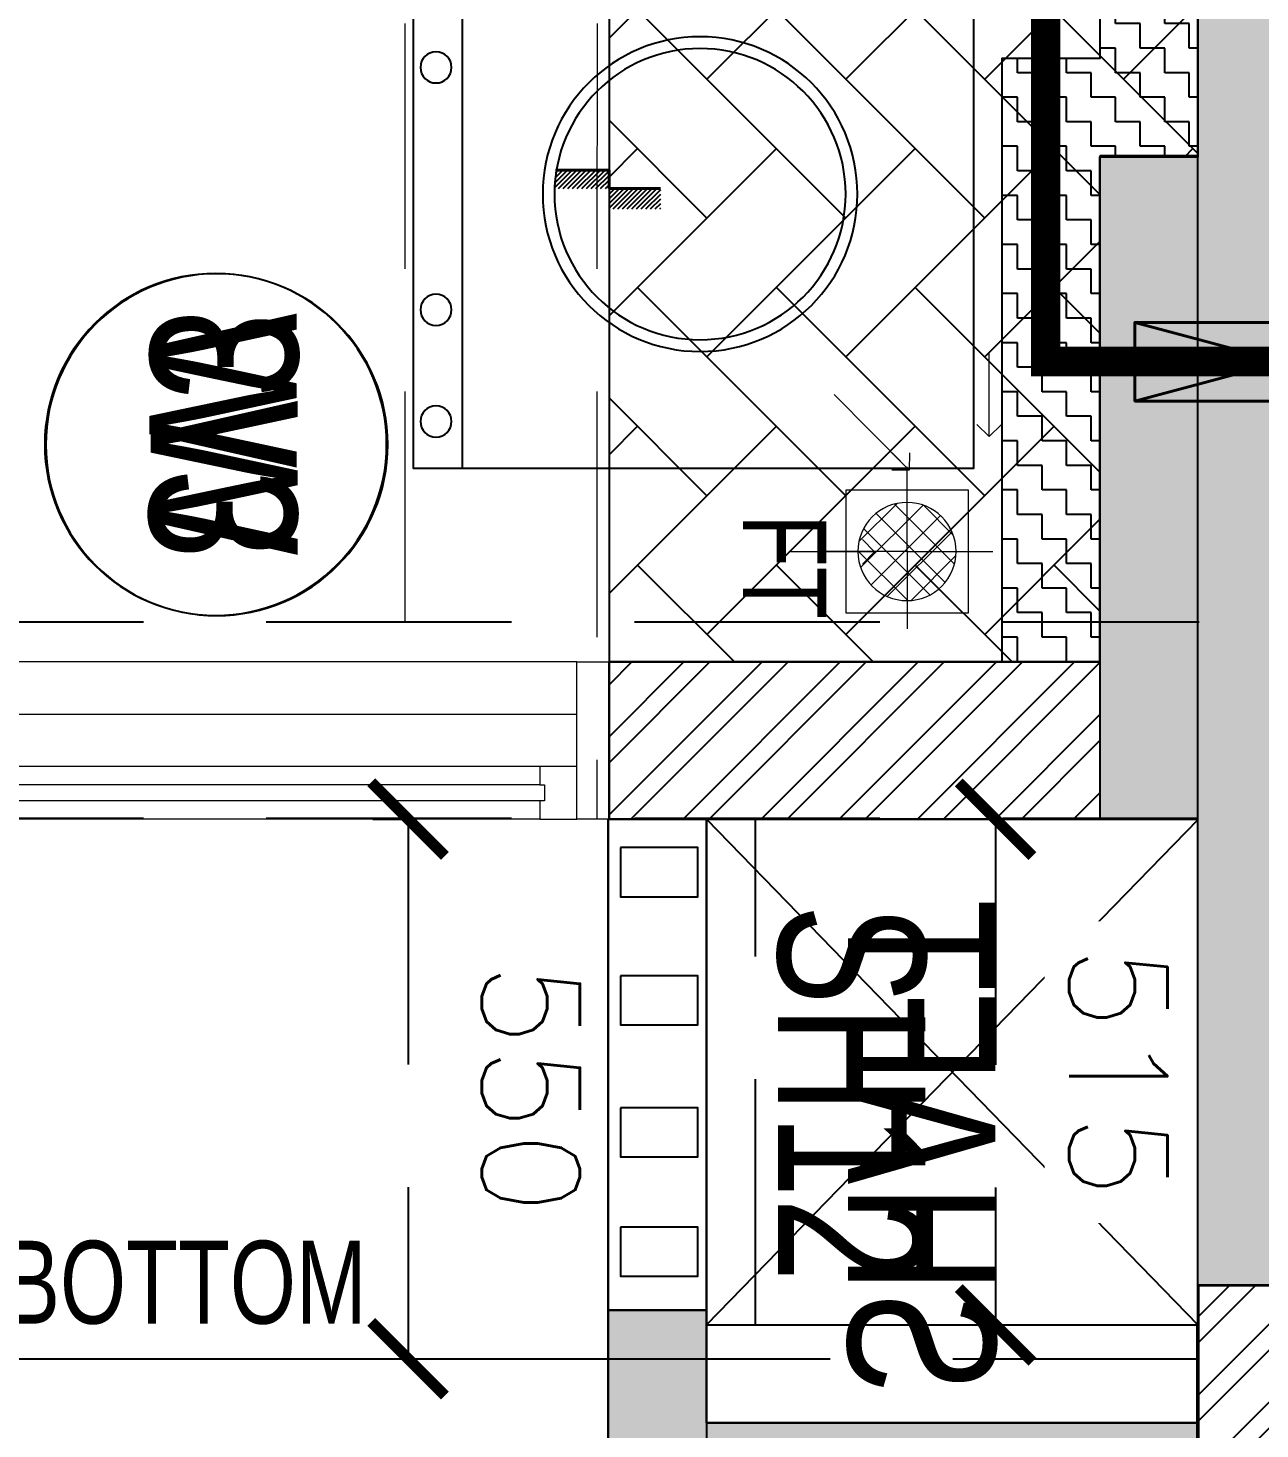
# Model space of a CAD drawing. Header units: millimetres. Extents: x -414464 to 1686, y -90036 to 108605.
# Drawn here: x -102483 to -101228, y -72181 to -70755 of the extents above; entities that cross this region are included whole.
import ezdxf
from ezdxf.enums import TextEntityAlignment as Align

# ---------------------------------------------------------------- set-up
doc = ezdxf.new("R2010")
doc.units = ezdxf.units.MM
doc.header["$LTSCALE"] = 1000
doc.header["$MEASUREMENT"] = 0
for name, pattern in [('$1$AUDIT_D_120904163729-0', [0]), ('$36$HIDDEN', [0.375, 0.25, -0.125]), ('2BHK-A - BACK$1$AUDIT_D_120904163729-0', [0]), ('AUDIT_D_120904163729-0', [0]), ('T8 - TYPICAL FLOOR CORE$1$HIDDEN', [0.375, 0.25, -0.125]), ('T8(T9 IS SIMILAR) - DIMENSION & TEXTING$1$( Hidden )', [0.375, 0.25, -0.125]), ('T8(T9 IS SIMILAR) - DIMENSION & TEXTING$1$1', [0]), ('T8(T9 IS SIMILAR) - DIMENSION & TEXTING$1$AUDIT_D_120904163729-0', [0]), ('T8(T9 IS SIMILAR) - DIMENSION & TEXTING$1$HIDDEN', [0.375, 0.25, -0.125]), ('T8(T9 IS SIMILAR)$1$$0$HIDDEN', [0.375, 0.25, -0.125]), ('T8(T9 IS SIMILAR)$1$HIDDEN', [0.375, 0.25, -0.125])]:
    doc.linetypes.add(name, pattern=pattern)
doc.layers.get('0').update_dxf_attribs({"linetype": 'AUDIT_D_120904163729-0'})
for name, color, linetype in [('$0$A-HATCH -160', 251, '$1$AUDIT_D_120904163729-0'), ('$21$A-DIMENSIONS', 2, '$36$HIDDEN'), ('2BHK-A - BACK$1$$0$A-Elev Feature-Chajja', 13, 'Continuous'), ('2BHK-A - BACK$1$$0$CUT-OUT', 49, 'Continuous'), ('2BHK-A - BACK$1$A-DECK SUNK 125', 8, 'Continuous'), ('2BHK-A - BACK$1$A-HATCH -160', 251, '2BHK-A - BACK$1$AUDIT_D_120904163729-0'), ('2BHK-A - BACK$1$a-KIT FIX', 251, 'Continuous'), ('2BHK-A - BACK$1$A-SERVICES CUTOUT', 8, 'Continuous'), ('2BHK-A - BACK$1$a-tile drop', 3, 'Continuous'), ('2BHK-A - BACK$1$a-window-no', 125, 'Continuous'), ('2BHK-A - BACK$1$APT PLANS-typ$0$TILEDROP', 3, 'Continuous'), ('2BHK-A - BACK$1$LEDGE WALL', 5, 'Continuous'), ('a-rcc', 3, 'Continuous'), ('T8 - TYPICAL FLOOR CORE$1$A-DIMENSIONS', 2, 'T8 - TYPICAL FLOOR CORE$1$HIDDEN'), ('T8 - TYPICAL FLOOR CORE$1$A-SLAB SUNK-AC LEDGES', 251, 'T8 - TYPICAL FLOOR CORE$1$HIDDEN'), ('T8(T9 IS SIMILAR) - DIMENSION & TEXTING$1$A-DIMENSIONS', 2, 'T8(T9 IS SIMILAR) - DIMENSION & TEXTING$1$HIDDEN'), ('T8(T9 IS SIMILAR) - DIMENSION & TEXTING$1$A-FIRE FIGHTING', 7, 'T8(T9 IS SIMILAR) - DIMENSION & TEXTING$1$AUDIT_D_120904163729-0'), ('T8(T9 IS SIMILAR) - DIMENSION & TEXTING$1$a-window-no', 125, 'Continuous'), ('T8(T9 IS SIMILAR)$1$$6$a-beam 2', 50, 'Continuous'), ('T8(T9 IS SIMILAR)$1$S-BEAM', 20, 'T8(T9 IS SIMILAR)$1$$0$HIDDEN'), ('T8_REFUGE COLUMNS$1$A-RCC COLS', 3, 'Continuous'), ('T8_REFUGE COLUMNS$1$A-SHEAR WALL THICKENING', 3, 'Continuous'), ('T8_TYPICAL COLUMNS$1$A-RCC COLS', 3, 'Continuous'), ('T8_TYPICAL COLUMNS$1$A-SHEAR WALL THICKENING', 3, 'Continuous')]:
    doc.layers.add(name, color=color, linetype=linetype)
for name, color, linetype, lineweight in [('2BHK-A - BACK$1$$0$a-TOI-fixtures', 251, 'Continuous', 0), ('2BHK-A - BACK$1$$0$A-WALL- 160', 6, 'Continuous', 30), ('2BHK-A - BACK$1$a-Text', 4, 'Continuous', 0), ('2BHK-A - BACK$1$a-TOI-fixtures', 251, 'Continuous', 0), ('2BHK-A - BACK$1$A-WALL- 160', 6, 'Continuous', 30), ('2BHK-A - BACK$1$Window', 4, 'Continuous', 20), ('T8(T9 IS SIMILAR) - DIMENSION & TEXTING$1$R0-18-10-2014-T1-1st Podium Floor Plan$0$Text', 2, 'Continuous', 0), ('T8(T9 IS SIMILAR) - DIMENSION & TEXTING$1$T8 - TYPICAL FLOOR CORE$0$$1$a-Text', 4, 'Continuous', 0), ('T8(T9 IS SIMILAR) - DIMENSION & TEXTING$1$T8 - TYPICAL FLOOR CORE$0$a-Text', 4, 'Continuous', 0), ('T8(T9 IS SIMILAR) - DIMENSION & TEXTING$1$U-IPD-WS-FIRE', 1, 'Continuous', 40), ('T8(T9 IS SIMILAR)$1$D&W', 8, 'Continuous', 25), ('T8(T9 IS SIMILAR)$1$SCPL BEAM', 191, 'T8(T9 IS SIMILAR)$1$$0$HIDDEN', 13)]:
    doc.layers.add(name, color=color, linetype=linetype, lineweight=lineweight)
for name, color, linetype, lineweight, true_color in [('T8(T9 IS SIMILAR) - DIMENSION & TEXTING$1$U-IPD-SP-SLEV-80', 7, 'T8(T9 IS SIMILAR) - DIMENSION & TEXTING$1$1', 40, 0x10d54b), ('T8_REFUGE COLUMNS$1$COL-HATCH', 7, 'Continuous', 25, 0xa3a3a3), ('T8_TYPICAL COLUMNS$1$$0$COL-HATCH', 7, 'Continuous', 25, 0xa3a3a3)]:
    doc.layers.add(name, color=color, linetype=linetype, lineweight=lineweight, true_color=true_color)
doc.styles.add('2BHK-A - BACK$1$ARIAL ARROW', font='swisscl.ttf')
doc.styles.add('2BHK-A - BACK$1$LODHA STANDERD', font='sanss___.ttf')
doc.styles.add('2BHK-A - BACK$1$Romans 1', font='romans.shx', dxfattribs={"height": 100})
doc.styles.add('T8 - TYPICAL FLOOR CORE$1$Romans 1', font='romans.shx', dxfattribs={"height": 100})
doc.styles.add('T8(T9 IS SIMILAR) - DIMENSION & TEXTING$1$ARIAL ARROW', font='swisscl.ttf')
doc.styles.add('T8(T9 IS SIMILAR) - DIMENSION & TEXTING$1$LODHA STANDERD', font='sanss___.ttf')
doc.styles.add('T8(T9 IS SIMILAR) - DIMENSION & TEXTING$1$Romans 1', font='romans.shx', dxfattribs={"height": 100})
doc.styles.add('T8(T9 IS SIMILAR) - DIMENSION & TEXTING$1$T8 - TYPICAL FLOOR CORE$0$$1$ARIAL ARROW', font='swisscl.ttf')
doc.styles.add('T8(T9 IS SIMILAR) - DIMENSION & TEXTING$1$T8 - TYPICAL FLOOR CORE$0$ARIAL ARROW', font='swisscl.ttf')
doc.dimstyles.new('2BHK-A - BACK$1$ALPINE S', dxfattribs={"dimscale": 0, "dimtxt": 100, "dimasz": 75, "dimexe": 0, "dimexo": 0, "dimgap": 75, "dimtad": 1, "dimdec": 0, "dimzin": 0, "dimdsep": 46, "dimtxsty": '2BHK-A - BACK$1$Romans 1', "dimblk": '2BHK-A - BACK$1$_ArchTick', "dimcen": 0.09, "dimclrd": 256, "dimclre": 256, "dimclrt": 7, "dimadec": 0, "dimazin": 0, "dimtfac": 1, "dimtdec": 0, "dimtofl": 0, "dimtmove": 1, "dimatfit": 0, "dimldrblk": '2BHK-A - BACK$1$_Open90', "dimfxl": 1, "dimtolj": 1, "dimtzin": 0, "dimarcsym": 0})
doc.dimstyles.new('T8 - TYPICAL FLOOR CORE$1$ALPINE S', dxfattribs={"dimscale": 0, "dimtxt": 100, "dimasz": 75, "dimexe": 0, "dimexo": 0, "dimgap": 75, "dimtad": 1, "dimdec": 0, "dimzin": 0, "dimdsep": 46, "dimtxsty": 'T8 - TYPICAL FLOOR CORE$1$Romans 1', "dimblk": 'T8 - TYPICAL FLOOR CORE$1$_ArchTick', "dimcen": 0.09, "dimclrd": 256, "dimclre": 256, "dimclrt": 7, "dimadec": 0, "dimazin": 0, "dimtfac": 1, "dimtdec": 0, "dimtofl": 0, "dimtmove": 1, "dimatfit": 0, "dimldrblk": 'T8 - TYPICAL FLOOR CORE$1$_Open90', "dimfxl": 1, "dimtolj": 1, "dimtzin": 0, "dimarcsym": 0})
doc.dimstyles.new('T8(T9 IS SIMILAR) - DIMENSION & TEXTING$1$ALPINE S', dxfattribs={"dimscale": 0, "dimtxt": 100, "dimasz": 75, "dimexe": 0, "dimexo": 0, "dimgap": 75, "dimtad": 1, "dimdec": 0, "dimzin": 0, "dimdsep": 46, "dimtxsty": 'T8(T9 IS SIMILAR) - DIMENSION & TEXTING$1$Romans 1', "dimblk": 'T8(T9 IS SIMILAR) - DIMENSION & TEXTING$1$_ArchTick', "dimcen": 0.09, "dimclrd": 256, "dimclre": 256, "dimclrt": 7, "dimadec": 0, "dimazin": 0, "dimtfac": 1, "dimtdec": 0, "dimtofl": 0, "dimtmove": 1, "dimatfit": 0, "dimldrblk": 'T8(T9 IS SIMILAR) - DIMENSION & TEXTING$1$_Open90', "dimfxl": 1, "dimtolj": 1, "dimtzin": 0, "dimarcsym": 0})

# ---------------------------------------------------------------- blocks, each defined once
blk = doc.blocks.new('T8_REFUGE COLUMNS$1$A$C277F3394')
at = {"layer": 'T8_REFUGE COLUMNS$1$A-SHEAR WALL THICKENING', "linetype": 'ByBlock', "true_color": 0xa3a3a3}
h = blk.add_hatch(color=253, dxfattribs=at)
h.dxf.hatch_style = 1
h.paths.add_polyline_path([(6019.8, 11025), (6694.8, 11025), (6694.8, 11125), (6019.8, 11125)])
at = {"layer": 'T8_REFUGE COLUMNS$1$A-SHEAR WALL THICKENING', "linetype": 'ByBlock'}
blk.add_lwpolyline([(6019.8, 11025), (6694.8, 11025), (6694.8, 11125), (6019.8, 11125)], close=True, dxfattribs=at)
blk = doc.blocks.new('T8_REFUGE COLUMNS$1$A$C46A13422')
at = {"layer": 'T8_REFUGE COLUMNS$1$A-SHEAR WALL THICKENING', "linetype": 'ByBlock'}
blk.add_blockref('T8_REFUGE COLUMNS$1$A$C277F3394', (-5609.8, -7500), dxfattribs=at)
blk = doc.blocks.new('T8_REFUGE COLUMNS')
at = {"layer": 'T8_REFUGE COLUMNS$1$COL-HATCH', "linetype": 'ByBlock'}
h = blk.add_hatch(color=256, dxfattribs=at)
h.dxf.hatch_style = 1
h.paths.add_polyline_path([(1212262.1, -5708099.9), (1210752.1, -5708099.9), (1210752.1, -5707849.9), (1212262.1, -5707849.9)])
at = {"layer": 'T8_REFUGE COLUMNS$1$A-RCC COLS', "linetype": 'ByBlock'}
blk.add_lwpolyline([(1212262.1, -5708099.9), (1210752.1, -5708099.9), (1210752.1, -5707849.9), (1212262.1, -5707849.9)], close=True, dxfattribs=at)
blk.add_blockref('T8_REFUGE COLUMNS$1$A$C46A13422', (1210702.1, -5711724.9), dxfattribs=at)
blk = doc.blocks.new('T8_TYPICAL COLUMNS$1$A$C277F3394')
at = {"layer": 'T8_TYPICAL COLUMNS$1$A-SHEAR WALL THICKENING', "linetype": 'ByBlock'}
h = blk.add_hatch(color=31, dxfattribs=at)
h.dxf.hatch_style = 1
h.paths.add_polyline_path([(6019.8, 11025), (6694.8, 11025), (6694.8, 11125), (6019.8, 11125)])
blk.add_lwpolyline([(6019.8, 11025), (6694.8, 11025), (6694.8, 11125), (6019.8, 11125)], close=True, dxfattribs=at)
blk = doc.blocks.new('T8_TYPICAL COLUMNS$1$A$C46A13422')
at = {"layer": 'T8_TYPICAL COLUMNS$1$A-SHEAR WALL THICKENING', "linetype": 'ByBlock'}
blk.add_blockref('T8_TYPICAL COLUMNS$1$A$C277F3394', (-5609.8, -7500), dxfattribs=at)
blk = doc.blocks.new('T8_TYPICAL COLUMNS')
at = {"layer": 'T8_TYPICAL COLUMNS$1$$0$COL-HATCH', "linetype": 'ByBlock'}
h = blk.add_hatch(color=256, dxfattribs=at)
h.dxf.hatch_style = 1
h.paths.add_polyline_path([(1200282.2, -5707850.3), (1202692.3, -5707850.3), (1202692.3, -5708100.3), (1200282.2, -5708100.3)])
h.paths.add_polyline_path([(1209852.3, -5708100.3), (1212262.3, -5708100.3), (1212262.3, -5707850.3), (1209852.3, -5707850.3)])
at = {"layer": 'T8_TYPICAL COLUMNS$1$A-RCC COLS', "linetype": 'ByBlock'}
blk.add_lwpolyline([(1209852.3, -5708100.3), (1212262.3, -5708100.3), (1212262.3, -5707850.3), (1209852.3, -5707850.3)], close=True, dxfattribs=at)
for name, p in [('T8_REFUGE COLUMNS', (0, 0)), ('T8_TYPICAL COLUMNS$1$A$C46A13422', (1210702.1, -5711724.9))]:
    blk.add_blockref(name, p, dxfattribs=at)
blk = doc.blocks.new('2BHK-A - BACK$1$1500')
at = {"layer": '2BHK-A - BACK$1$Window', "color": 1, "lineweight": 13}
for p, q in [((1150239, -5694418.8), (1149578.2, -5694418.8)), ((1150239, -5694472.2), (1149578.2, -5694472.2)), ((1149578.2, -5694525.5), (1150276.5, -5694525.5)), ((1150276.5, -5694578.8), (1148842.5, -5694578.8))]:
    blk.add_line(p, q, dxfattribs=at)
at = {"layer": '2BHK-A - BACK$1$Window', "color": 5, "lineweight": 13}
for p, q in [((1150239, -5694437.4), (1149578.2, -5694437.4)), ((1150239, -5694453.6), (1149578.2, -5694453.6))]:
    blk.add_line(p, q, dxfattribs=at)
at = {"layer": '2BHK-A - BACK$1$Window', "color": 4, "lineweight": 13}
for points in [[(1150239, -5694437.4), (1150239, -5694418.8), (1150276.5, -5694418.8), (1150276.5, -5694472.2), (1150239, -5694472.2), (1150239, -5694453.6), (1150243.5, -5694453.6), (1150243.5, -5694437.4)], [(1150309.5, -5694418.8), (1150276.5, -5694418.8), (1150276.5, -5694578.8), (1150309.5, -5694578.8)]]:
    blk.add_lwpolyline(points, close=True, dxfattribs=at)
blk = doc.blocks.new('2BHK-A - BACK$1$WM-flat-1')
at = {"layer": '2BHK-A - BACK$1$a-KIT FIX'}
blk.add_line((-110.3, -114.8), (-680.7, -114.8), dxfattribs=at)
blk.add_lwpolyline([(-680.7, -64.8), (-680.7, -635.2), (-110.3, -635.2), (-110.3, -64.8)], close=True, dxfattribs=at)
for centre, radius in [((-632.6, -87.9), 15.9), ((-519, -87.9), 15.9), ((-272.1, -87.9), 15.9), ((-158.4, -87.9), 15.9), ((-389.9, -356.8), 160.3), ((-389.9, -356.8), 148.3)]:
    blk.add_circle(centre, radius, dxfattribs=at)
blk = doc.blocks.new('2BHK-A - BACK$1$WINDOW TAG')
at = {"layer": '2BHK-A - BACK$1$a-window-no'}
blk.add_circle((0, 0), 174.1, dxfattribs=at)
at = {"layer": '2BHK-A - BACK$1$a-window-no', "style": '2BHK-A - BACK$1$LODHA STANDERD'}
blk.add_attdef('WINDOW', text='', height=150, dxfattribs=at).set_placement((11.3, 2.8), align=Align.MIDDLE_CENTER)
blk = doc.blocks.new('2BHK-A - BACK$1$$0$Type-A-First Floor Plan-bottom-up$0$FLOOR TRAP-flat-6')
h = blk.add_hatch()
h.set_pattern_fill('ACET-2D-_USER', color=0, scale=20, angle=45, style=0, double=1, pattern_type=0)
h.set_pattern_definition([(45, (-789896.981, 5385770.066), (-14.142135624, 14.142135624), []), (135, (-789896.981, 5385770.066), (-14.142135624, -14.142135624), [])])
edge = h.paths.add_edge_path()
edge.add_arc((150, 150), 50, 0, 360)
at = {"color": 0}
for q in [(150, 228.6), (67.6, 150), (237.4, 150), (150, 63.6)]:
    blk.add_line((150, 150), q, dxfattribs=at)
blk.add_lwpolyline([(87.5, 212.5), (212.5, 212.5), (212.5, 87.5), (87.5, 87.5)], close=True, dxfattribs=at)
blk.add_circle((150, 150), 50, dxfattribs=at)
blk = doc.blocks.new('2BHK-A - BACK$1$TILE DROP -x')
at = {"layer": '2BHK-A - BACK$1$APT PLANS-typ$0$TILEDROP'}
h = blk.add_hatch(dxfattribs=at)
h.set_pattern_fill('ACET-2D-ANSI31', color=8, scale=27, angle=90, style=0)
h.set_pattern_definition([(135, (583590.9237, -2384968.1492), (-2.3864853865, -2.3864853865), [])])
h.paths.add_polyline_path([(-58303, -19205.9), (-58303, -19151.2), (-58284.2, -19151.2), (-58284.2, -19205.9)])
edge = h.paths.add_edge_path()
edge.add_line((-58303, -19258.5), (-58323.9, -19258.5))
edge.add_line((-58303, -19205.9), (-58303, -19258.5))
edge.add_line((-58323.7, -19205.9), (-58303, -19205.9))
edge.add_line((-58323.7, -19258.5), (-58323.7, -19205.9))
at = {"layer": '2BHK-A - BACK$1$APT PLANS-typ$0$TILEDROP', "color": 1}
blk.add_line((-58252, -19205.9), (-58336, -19205.9), dxfattribs=at)
at = {"layer": '2BHK-A - BACK$1$APT PLANS-typ$0$TILEDROP', "color": 20, "const_width": 3}
for points in [[(-58284.2, -19205.9), (-58284.2, -19151.2)], [(-58303, -19258.5), (-58303, -19205.9)], [(-58303, -19205.9), (-58284.2, -19205.9)]]:
    blk.add_lwpolyline(points, dxfattribs=at)
blk = doc.blocks.new('2BHK-A - BACK$1$_ArchTick')
at = {"color": 0, "linetype": 'ByBlock', "const_width": 0.15}
blk.add_lwpolyline([(-0.5, -0.5), (0.5, 0.5)], dxfattribs=at)
blk = doc.blocks.new('2BHK-A - BACK$1$_Open90')
at = {"color": 0, "linetype": 'ByBlock', "lineweight": -2}
for p, q in [((0, 0), (-1, 0)), ((-0.5, 0.5), (0, 0)), ((0, 0), (-0.5, -0.5))]:
    blk.add_line(p, q, dxfattribs=at)
blk = doc.blocks.new('T8 - TYPICAL FLOOR CORE$1$_ArchTick')
at = {"color": 0, "linetype": 'ByBlock', "const_width": 0.15}
blk.add_lwpolyline([(-0.5, -0.5), (0.5, 0.5)], dxfattribs=at)
blk = doc.blocks.new('*D4617')
at = {"layer": 'T8 - TYPICAL FLOOR CORE$1$A-DIMENSIONS', "linetype": 'T8 - TYPICAL FLOOR CORE$1$HIDDEN', "lineweight": -2, "transparency": 16777216}
for p, q in [((1211787.5, -5708940.3), (1211787.5, -5708904.3)), ((1212337.1, -5708940.3), (1212337.1, -5708904.3))]:
    blk.add_line(p, q, dxfattribs=at)
at = {"layer": 'T8 - TYPICAL FLOOR CORE$1$A-DIMENSIONS', "lineweight": -2, "transparency": 16777216}
blk.add_line((1211787.5, -5708904.3), (1212337.1, -5708904.3), dxfattribs=at)
at = {"layer": 'T8 - TYPICAL FLOOR CORE$1$A-DIMENSIONS', "linetype": 'ByBlock', "lineweight": -2, "transparency": 16777216, "xscale": 75, "yscale": 75, "zscale": 75, "rotation": 180}
blk.add_blockref('T8 - TYPICAL FLOOR CORE$1$_ArchTick', (1211787.5, -5708904.3), dxfattribs=at)
at = {"layer": 'T8 - TYPICAL FLOOR CORE$1$A-DIMENSIONS', "linetype": 'ByBlock', "lineweight": -2, "transparency": 16777216, "xscale": 75, "yscale": 75, "zscale": 75}
blk.add_blockref('T8 - TYPICAL FLOOR CORE$1$_ArchTick', (1212337.1, -5708904.3), dxfattribs=at)
at = {"layer": 'T8 - TYPICAL FLOOR CORE$1$A-DIMENSIONS', "color": 7, "linetype": 'ByBlock', "transparency": 16777216, "insert": (1212062.3, -5708779.3), "char_height": 100, "attachment_point": 5, "style": 'T8 - TYPICAL FLOOR CORE$1$Romans 1'}
blk.add_mtext('\\A1;550', dxfattribs=at)
blk = doc.blocks.new('T8 - TYPICAL FLOOR CORE$1$_Open90')
at = {"color": 0, "linetype": 'ByBlock', "lineweight": -2}
for p, q in [((-0.5, 0.5), (0, 0)), ((0, 0), (-1, 0)), ((0, 0), (-0.5, -0.5))]:
    blk.add_line(p, q, dxfattribs=at)
blk = doc.blocks.new('T8(T9 IS SIMILAR) - DIMENSION & TEXTING$1$WINDOW TAG')
at = {"layer": 'T8(T9 IS SIMILAR) - DIMENSION & TEXTING$1$a-window-no'}
blk.add_circle((0, 0), 174.1, dxfattribs=at)
at = {"layer": 'T8(T9 IS SIMILAR) - DIMENSION & TEXTING$1$a-window-no', "style": 'T8(T9 IS SIMILAR) - DIMENSION & TEXTING$1$LODHA STANDERD'}
blk.add_attdef('WINDOW', text='', height=150, dxfattribs=at).set_placement((11.3, 2.8), align=Align.MIDDLE_CENTER)
blk = doc.blocks.new('T8(T9 IS SIMILAR) - DIMENSION & TEXTING$1$A$C7A147FD6')
at = {"layer": 'T8(T9 IS SIMILAR) - DIMENSION & TEXTING$1$U-IPD-SP-SLEV-80', "elevation": -1.3}
blk.add_lwpolyline([(3829.4, 7510), (3829.4, 7210), (3909.4, 7210), (3909.4, 7510), (3829.4, 7510), (3909.4, 7210), (3829.4, 7210), (3909.4, 7510)], dxfattribs=at)
at = {"layer": 'T8(T9 IS SIMILAR) - DIMENSION & TEXTING$1$U-IPD-WS-FIRE', "color": 9, "linetype": 'T8(T9 IS SIMILAR) - DIMENSION & TEXTING$1$( Hidden )', "ltscale": 2, "true_color": 0xafd9aa, "const_width": 30, "elevation": -1.3}
blk.add_lwpolyline([(5416.1, 12094.5), (5678.3, 12094.5), (5678.2, 10254.7), (4030.8, 10254.8), (3869.2, 10254.8), (3869.1, 8762.1), (3869.1, 7119), (-58.2, 7119.2), (-58.4, 4440), (-2302, 4440)], dxfattribs=at)
blk = doc.blocks.new('T8(T9 IS SIMILAR) - DIMENSION & TEXTING$1$_ArchTick')
at = {"color": 0, "linetype": 'ByBlock', "const_width": 0.15}
blk.add_lwpolyline([(-0.5, -0.5), (0.5, 0.5)], dxfattribs=at)
blk = doc.blocks.new('*D1323')
at = {"layer": 'T8(T9 IS SIMILAR) - DIMENSION & TEXTING$1$A-DIMENSIONS', "linetype": 'T8(T9 IS SIMILAR) - DIMENSION & TEXTING$1$HIDDEN', "lineweight": -2, "transparency": 16777216}
for p, q in [((1211787.8, -5708099.6), (1211787.8, -5708305.9)), ((1212302.6, -5708305.9), (1212302.6, -5708305.9))]:
    blk.add_line(p, q, dxfattribs=at)
at = {"layer": 'T8(T9 IS SIMILAR) - DIMENSION & TEXTING$1$A-DIMENSIONS', "lineweight": -2, "transparency": 16777216}
blk.add_line((1211787.8, -5708305.9), (1212302.6, -5708305.9), dxfattribs=at)
at = {"layer": 'T8(T9 IS SIMILAR) - DIMENSION & TEXTING$1$A-DIMENSIONS', "linetype": 'ByBlock', "lineweight": -2, "transparency": 16777216, "xscale": 75, "yscale": 75, "zscale": 75, "rotation": 180}
blk.add_blockref('T8(T9 IS SIMILAR) - DIMENSION & TEXTING$1$_ArchTick', (1211787.8, -5708305.9), dxfattribs=at)
at = {"layer": 'T8(T9 IS SIMILAR) - DIMENSION & TEXTING$1$A-DIMENSIONS', "linetype": 'ByBlock', "lineweight": -2, "transparency": 16777216, "xscale": 75, "yscale": 75, "zscale": 75}
blk.add_blockref('T8(T9 IS SIMILAR) - DIMENSION & TEXTING$1$_ArchTick', (1212302.6, -5708305.9), dxfattribs=at)
at = {"layer": 'T8(T9 IS SIMILAR) - DIMENSION & TEXTING$1$A-DIMENSIONS', "color": 7, "linetype": 'ByBlock', "transparency": 16777216, "insert": (1212045.2, -5708180.9), "char_height": 100, "attachment_point": 5, "style": 'T8(T9 IS SIMILAR) - DIMENSION & TEXTING$1$Romans 1', "bg_fill": 3, "box_fill_scale": 1.25, "bg_fill_color": 256, "bg_fill_true_color": 13158600, "bg_fill_transparency": 0}
blk.add_mtext('\\A1;515', dxfattribs=at)
blk = doc.blocks.new('T8(T9 IS SIMILAR) - DIMENSION & TEXTING$1$_Open90')
at = {"color": 0, "linetype": 'ByBlock', "lineweight": -2}
for p, q in [((-0.5, 0.5), (0, 0)), ((0, 0), (-1, 0)), ((0, 0), (-0.5, -0.5))]:
    blk.add_line(p, q, dxfattribs=at)
blk = doc.blocks.new('*D1324')
at = {"layer": 'T8(T9 IS SIMILAR) - DIMENSION & TEXTING$1$A-DIMENSIONS', "linetype": 'T8(T9 IS SIMILAR) - DIMENSION & TEXTING$1$HIDDEN', "lineweight": -2, "transparency": 16777216}
for p, q in [((1212302.6, -5708100.9), (1212755.3, -5708100.9)), ((1212302.6, -5708600.5), (1212755.3, -5708600.5))]:
    blk.add_line(p, q, dxfattribs=at)
at = {"layer": 'T8(T9 IS SIMILAR) - DIMENSION & TEXTING$1$A-DIMENSIONS', "lineweight": -2, "transparency": 16777216}
blk.add_line((1212755.3, -5708600.5), (1212755.3, -5708100.9), dxfattribs=at)
at = {"layer": 'T8(T9 IS SIMILAR) - DIMENSION & TEXTING$1$A-DIMENSIONS', "linetype": 'ByBlock', "lineweight": -2, "transparency": 16777216, "xscale": 75, "yscale": 75, "zscale": 75}
for p, rotation in [((1212755.3, -5708100.9), 90), ((1212755.3, -5708600.5), 270)]:
    blk.add_blockref('T8(T9 IS SIMILAR) - DIMENSION & TEXTING$1$_ArchTick', p, dxfattribs=dict(at, rotation=rotation))
at = {"layer": 'T8(T9 IS SIMILAR) - DIMENSION & TEXTING$1$A-DIMENSIONS', "color": 7, "linetype": 'ByBlock', "transparency": 16777216, "insert": (1212630.3, -5708350.7), "char_height": 100, "attachment_point": 5, "rotation": 90, "style": 'T8(T9 IS SIMILAR) - DIMENSION & TEXTING$1$Romans 1', "bg_fill": 3, "box_fill_scale": 1.25, "bg_fill_color": 256, "bg_fill_true_color": 13158600, "bg_fill_transparency": 0}
blk.add_mtext('\\A1;500', dxfattribs=at)
blk = doc.blocks.new('2BHK-A - BACK$1$A$C1DA736AB')
at = {"color": 0, "linetype": 'ByBlock'}
for points in [[(117, 0.4, 0), (202.3, 0.4, 0)], [(81.7, -82.8, 0), (158.2, -159.9, 0)], [(0.4, -117, 0), (0.4, -202.3, 0)]]:
    blk.add_leader(points, dimstyle='2BHK-A - BACK$1$ALPINE S', override={"dimscale": 1, "dimasz": 25, "dimtad": 0, "dimfxl": 5, "dimtfill": 1, "dimarcsym": 1}, dxfattribs=at)
blk = doc.blocks.new('2BHK-A - BACK')
at = {"layer": '2BHK-A - BACK$1$A-DECK SUNK 125'}
h = blk.add_hatch(dxfattribs=at)
h.set_pattern_fill('AR-HBONE', color=256, scale=25)
h.set_pattern_definition([(45, (54492.62, 14881.46), (1e-14, 141.4213562), [300, -100]), (135, (54563.33, 14952.17), (1e-14, 141.4213562), [300, -100])])
h.paths.add_polyline_path([(1202694.7, -5708699.5), (1200917.1, -5708699.5), (1200917.1, -5708199.6), (1201431.7, -5708199.6), (1201431.7, -5708099.6), (1202694.7, -5708099.9)])
at = {"layer": '2BHK-A - BACK$1$A-HATCH -160', "linetype": 'ByBlock'}
h = blk.add_hatch(dxfattribs=at)
h.set_pattern_fill('ZIGZAG', color=256, scale=250)
h.set_pattern_definition([(9e-15, (-0.22, 0.45), (31.25, 31.25), [31.25, -31.25]), (90, (31.03, 0.45), (-31.25, 31.25), [31.25, -31.25])])
h.paths.add_polyline_path([(1196642.1, -5706299.9), (1198342.2, -5706299.9), (1198342.2, -5706399.9), (1196642.1, -5706399.9)])
h.paths.add_polyline_path([(1199382.6, -5705299.9), (1199382.6, -5705199.9), (1201592.2, -5705199.9), (1201592.2, -5705299.9), (1200442.1, -5705299.9), (1200442.1, -5705399.9), (1200342.1, -5705399.9), (1200342.1, -5705299.9)])
h.paths.add_polyline_path([(1200442.1, -5706399.9), (1201341.8, -5706399.9), (1201341.8, -5706299.9), (1200442.1, -5706299.9)])
h.paths.add_polyline_path([(1202091.8, -5706299.9), (1202691.8, -5706299.9), (1202691.8, -5706399.9), (1202091.8, -5706399.9)])
h.paths.add_polyline_path([(1204892.1, -5708749.5), (1204992.1, -5708749.5), (1204992.1, -5707999.9), (1204892.1, -5707999.9)])
h.paths.add_polyline_path([(1204892.1, -5709649.5), (1204992.1, -5709649.5), (1204992.1, -5710549.5), (1204892.1, -5710549.5)])
h.paths.add_polyline_path([(1200142, -5708600.5), (1200257, -5708600.5), (1200257.1, -5708700.5), (1200042, -5708700.5), (1200042, -5708099.9), (1200142, -5708099.9)])
h.paths.add_polyline_path([(1202792.1, -5701189.9), (1203427.1, -5701189.9), (1203427.1, -5701089.9), (1202792.1, -5701089.9)])
h = blk.add_hatch(dxfattribs=at)
h.set_pattern_fill('ANSI32', color=256, scale=150)
h.set_pattern_definition([(45, (-0.03, -2.55), (-39.77475644, 39.77475644), []), (45, (26.484, -2.55), (-39.77475644, 39.77475644), [])])
h.paths.add_polyline_path([(1200282, -5708099.9), (1200042, -5708099.6), (1200042, -5707939.6), (1200282, -5707939.6)])
h.paths.add_polyline_path([(1199092.1, -5706602.4), (1199092.1, -5706302.4), (1200442, -5706302.4), (1200442, -5706602.4), (1200282, -5706602.4), (1200282, -5706462.4), (1199252.1, -5706462.4), (1199252.1, -5706602.4)])
h = blk.add_hatch(dxfattribs=at)
h.set_pattern_fill('ANSI32', color=256, scale=150)
h.paths.add_polyline_path([(1200917.1, -5708699.5), (1200757.1, -5708699.5), (1200757.1, -5708199.6), (1200917.1, -5708199.6)])
at = {"layer": '2BHK-A - BACK$1$LEDGE WALL'}
h = blk.add_hatch(dxfattribs=at)
h.set_pattern_fill('ZIGZAG', color=8, scale=200, angle=270)
h.set_pattern_definition([(270, (7e-09, 0), (25, -25), [25, -25]), (9e-15, (7e-09, -25), (25, 25), [25, -25])])
h.paths.add_polyline_path([(1201711.8, -5708099.9), (1201711.8, -5708199.9), (1201531.7, -5708199.8), (1201531.7, -5708299.6), (1200917.1, -5708299.7), (1200917.1, -5708199.7), (1201431.7, -5708199.6), (1201431.7, -5708099.6)])
at = {"layer": '2BHK-A - BACK$1$$0$A-Elev Feature-Chajja', "color": 4}
for points in [[(1200341.5, -5708687.9), (1200291.5, -5708687.9), (1200291.5, -5708609.1), (1200341.5, -5708609.1)], [(1200463, -5708687.9), (1200413, -5708687.9), (1200413, -5708609.1), (1200463, -5708609.1)], [(1200597.5, -5708687.9), (1200547.5, -5708687.9), (1200547.5, -5708609.1), (1200597.5, -5708609.1)], [(1200728, -5708687.9), (1200678, -5708687.9), (1200678, -5708609.1), (1200728, -5708609.1)]]:
    blk.add_lwpolyline(points, close=True, dxfattribs=at)
at = {"layer": '2BHK-A - BACK$1$$0$A-WALL- 160', "linetype": 'ByBlock'}
blk.add_line((1200142, -5708600.5), (1200142, -5708099.9), dxfattribs=at)
blk.add_lwpolyline([(1200282, -5708099.9), (1200042, -5708099.9), (1200042, -5707939.9), (1200282, -5707939.6)], close=True, dxfattribs=at)
at = {"layer": '2BHK-A - BACK$1$$0$CUT-OUT'}
for p, q in [((1200242, -5708600.5), (1200756.7, -5708099.6)), ((1200757.1, -5708600.5), (1200242, -5708099.9)), ((1200242, -5708600.5), (1200242, -5708099.9))]:
    blk.add_line(p, q, dxfattribs=at)
at = {"layer": '2BHK-A - BACK$1$A-SERVICES CUTOUT', "ltscale": 5}
blk.add_lwpolyline([(1202694.7, -5708699.5), (1200917.1, -5708699.5), (1200917.1, -5708199.6), (1201431.7, -5708199.6), (1201431.7, -5708099.6), (1202694.7, -5708099.9)], close=True, dxfattribs=at)
at = {"layer": '2BHK-A - BACK$1$A-WALL- 160', "linetype": 'ByBlock'}
for p, q in [((1200757.1, -5708699.5), (1200757.1, -5708199.6)), ((1200917.1, -5708699.5), (1200917.1, -5708199.6)), ((1200142, -5708600.5), (1200257, -5708600.5)), ((1200257, -5708700.5), (1200257, -5708600.5)), ((1200757, -5708600.5), (1200257, -5708600.5)), ((1200042, -5708700.5), (1200257, -5708700.5)), ((1200757, -5708700.5), (1200257, -5708700.5)), ((1200757.1, -5708699.5), (1200917.1, -5708699.5))]:
    blk.add_line(p, q, dxfattribs=at)
at = {"layer": '2BHK-A - BACK$1$LEDGE WALL'}
blk.add_lwpolyline([(1201711.8, -5708099.9), (1201711.8, -5708199.9), (1201531.7, -5708199.8), (1201531.7, -5708199.8), (1201531.7, -5708299.6), (1200917.1, -5708299.7), (1200917.1, -5708199.7), (1201431.7, -5708199.6), (1201431.7, -5708099.6)], close=True, dxfattribs=at)
at = {"layer": '2BHK-A - BACK$1$$0$a-TOI-fixtures', "extrusion": (0, 0, -1), "xscale": -1, "zscale": -1, "rotation": 270}
blk.add_blockref('2BHK-A - BACK$1$$0$Type-A-First Floor Plan-bottom-up$0$FLOOR TRAP-flat-6', (-1201179.6, -5708546.1), dxfattribs=at)
at = {"layer": '2BHK-A - BACK$1$a-KIT FIX', "extrusion": (0, 0, -1), "xscale": -1, "zscale": -1, "rotation": 180}
blk.add_blockref('2BHK-A - BACK$1$WM-flat-1', (-1201003.7, -5708963.7, 0), dxfattribs=at)
at = {"layer": '2BHK-A - BACK$1$a-tile drop', "xscale": -1, "rotation": 180.0003204097974}
blk.add_blockref('2BHK-A - BACK$1$TILE DROP -x', (1259702.4, -5727905.1), dxfattribs=at)
at = {"layer": '2BHK-A - BACK$1$a-TOI-fixtures', "xscale": -1, "rotation": 90}
blk.add_blockref('2BHK-A - BACK$1$A$C1DA736AB', (1201029.6, -5708312.1), dxfattribs=at)
at = {"layer": '2BHK-A - BACK$1$A-WALL- 160', "linetype": 'ByBlock', "rotation": 90}
blk.add_blockref('2BHK-A - BACK$1$1500', (-4493661.7, -6859009), dxfattribs=at)
at = {"layer": '2BHK-A - BACK$1$a-window-no'}
ref = blk.add_blockref('2BHK-A - BACK$1$WINDOW TAG', (1201138.4, -5709099.1), dxfattribs=at)
ref.add_attrib('WINDOW', 'W3', dxfattribs={"height": 150, "style": '2BHK-A - BACK$1$LODHA STANDERD', "width": 0.8}).set_placement((1201151.1, -5709091.6), align=Align.MIDDLE_CENTER)
at = {"layer": '2BHK-A - BACK$1$a-Text', "style": '2BHK-A - BACK$1$ARIAL ARROW'}
blk.add_text('SHAFT', height=150, dxfattribs=at).set_placement((1200171.7, -5708456.1))
blk = doc.blocks.new('T8 - TYPICAL FLOOR CORE')
at = {"layer": 'T8 - TYPICAL FLOOR CORE$1$A-SLAB SUNK-AC LEDGES', "linetype": 'ByBlock'}
blk.add_line((1212337.1, -5710599.6), (1212337.1, -5708692.5), dxfattribs=at)
at = {"layer": 'T8 - TYPICAL FLOOR CORE$1$A-DIMENSIONS', "linetype": 'ByBlock'}
dim = blk.add_linear_dim(base=(1212337.1, -5708904.3), p1=(1211787.5, -5708940.3), p2=(1212337.1, -5708940.3), dimstyle='T8 - TYPICAL FLOOR CORE$1$ALPINE S', override={"dimscale": 1, "dimfxl": 5, "dimarcsym": 1}, dxfattribs=at)
dim.commit()
dim.dimension.update_dxf_attribs({"geometry": '*D4617', "text_midpoint": (1212062.3, -5708779.3)})
blk = doc.blocks.new('T8(T9 IS SIMILAR) - DIMENSION & TEXTING')
at = {"layer": 'T8(T9 IS SIMILAR) - DIMENSION & TEXTING$1$A-FIRE FIGHTING', "linetype": 'ByBlock'}
blk.add_blockref('T8(T9 IS SIMILAR) - DIMENSION & TEXTING$1$A$C7A147FD6', (1207452.3, -5715374), dxfattribs=at)
at = {"layer": 'T8(T9 IS SIMILAR) - DIMENSION & TEXTING$1$a-window-no'}
ref = blk.add_blockref('T8(T9 IS SIMILAR) - DIMENSION & TEXTING$1$WINDOW TAG', (1211405.9, -5709100.2), dxfattribs=dict(at, xscale=-1))
ref.add_attrib('WINDOW', 'W3', dxfattribs={"height": 150, "style": 'T8(T9 IS SIMILAR) - DIMENSION & TEXTING$1$LODHA STANDERD', "width": 0.8}).set_placement((1211397.6, -5709092.7), align=Align.MIDDLE_CENTER)
at = {"layer": 'T8(T9 IS SIMILAR) - DIMENSION & TEXTING$1$R0-18-10-2014-T1-1st Podium Floor Plan$0$Text', "linetype": 'ByBlock', "style": 'T8(T9 IS SIMILAR) - DIMENSION & TEXTING$1$ARIAL ARROW'}
blk.add_text('FT', height=85, dxfattribs=at).set_placement((1211477.2, -5708563.2))
at = {"layer": 'T8(T9 IS SIMILAR) - DIMENSION & TEXTING$1$T8 - TYPICAL FLOOR CORE$0$$1$a-Text', "style": 'T8(T9 IS SIMILAR) - DIMENSION & TEXTING$1$T8 - TYPICAL FLOOR CORE$0$$1$ARIAL ARROW'}
blk.add_text('SERV. SLAB @BEAM BOTTOM', height=84.375, rotation=90, dxfattribs=at).set_placement((1212301.4, -5710202.1, 0))
at = {"layer": 'T8(T9 IS SIMILAR) - DIMENSION & TEXTING$1$T8 - TYPICAL FLOOR CORE$0$a-Text', "linetype": 'ByBlock', "insert": (1210316.4, -5708529.5, 0), "char_height": 150, "width": 3499.366, "attachment_point": 7, "style": 'T8(T9 IS SIMILAR) - DIMENSION & TEXTING$1$T8 - TYPICAL FLOOR CORE$0$ARIAL ARROW'}
blk.add_mtext('\\pi1557.85772;SH12', dxfattribs=at)
at = {"layer": 'T8(T9 IS SIMILAR) - DIMENSION & TEXTING$1$A-DIMENSIONS', "linetype": 'ByBlock'}
dim = blk.add_linear_dim(base=(1212302.6, -5708305.9), p1=(1211787.8, -5708099.6), p2=(1212302.6, -5708305.9), dimstyle='T8(T9 IS SIMILAR) - DIMENSION & TEXTING$1$ALPINE S', override={"dimscale": 1, "dimfxl": 5, "dimtfill": 1, "dimarcsym": 1}, dxfattribs=at)
dim.commit()
dim.dimension.update_dxf_attribs({"geometry": '*D1323', "text_midpoint": (1212045.2, -5708180.9)})
dim = blk.add_linear_dim(base=(1212755.3, -5708100.9), p1=(1212302.6, -5708600.5), p2=(1212302.6, -5708100.9), angle=90, dimstyle='T8(T9 IS SIMILAR) - DIMENSION & TEXTING$1$ALPINE S', override={"dimscale": 1, "dimfxl": 5, "dimtfill": 1, "dimarcsym": 1}, dxfattribs=at)
dim.commit()
dim.dimension.update_dxf_attribs({"geometry": '*D1324', "text_midpoint": (1212630.3, -5708350.7)})
blk = doc.blocks.new('T8(T9 IS SIMILAR)')
at = {"layer": 'T8(T9 IS SIMILAR)$1$D&W', "linetype": 'ByBlock', "xscale": -1}
blk.add_blockref('2BHK-A - BACK', (2412544.6, 0), dxfattribs=at)
at = {"layer": 'T8(T9 IS SIMILAR)$1$D&W', "linetype": 'ByBlock'}
blk.add_blockref('T8 - TYPICAL FLOOR CORE', (0, 0), dxfattribs=at)
blk.add_blockref('T8_TYPICAL COLUMNS', (0, 0), dxfattribs=at)
at = {"layer": 'T8(T9 IS SIMILAR)$1$$6$a-beam 2', "linetype": 'ByBlock'}
blk.add_blockref('T8(T9 IS SIMILAR) - DIMENSION & TEXTING', (0, 0), dxfattribs=at)
at = {"layer": 'T8(T9 IS SIMILAR)$1$S-BEAM'}
for p, q in [((1211586.5, -5710548.8, 0), (1211586.6, -5708098.7, -0.7)), ((1211786.5, -5710548.8, 0), (1211786.6, -5708099.2)), ((1212261.9, -5708099.2), (1213291.8, -5708099.2)), ((1212302.5, -5708550.6, 0.1), (1212302.5, -5708099.3, -0.2)), ((1212337.1, -5710599.5, 0), (1212337.3, -5708099.2, 0)), ((1212302.5, -5708550.6, 0.1), (1211786.6, -5708550.5, 0.1)), ((1212502.5, -5708700.6, 0.1), (1211786.6, -5708700.5, 0.1))]:
    blk.add_line(p, q, dxfattribs=at)
at = {"layer": 'T8(T9 IS SIMILAR)$1$SCPL BEAM', "linetype": 'T8(T9 IS SIMILAR)$1$HIDDEN'}
for p, q in [((1209852.1, -5708711.8, 0), (1211786.6, -5708711.9, 0)), ((1209852.1, -5708907.6, 0), (1211586.6, -5708907.7, 0))]:
    blk.add_line(p, q, dxfattribs=at)
blk = doc.blocks.new('A$C48506478')
at = {"layer": '$21$A-DIMENSIONS', "linetype": 'ByBlock'}
blk.add_blockref('T8(T9 IS SIMILAR)', (-1195542.6, 5727884.6), dxfattribs=at)
at = {"layer": '$0$A-HATCH -160', "linetype": 'ByBlock'}
blk.add_blockref('T8(T9 IS SIMILAR) - DIMENSION & TEXTING', (-1195542.6, 5727884.6), dxfattribs=at)

msp = doc.modelspace()

# ---------------------------------------------------------------- block references
at = {"layer": 'a-rcc', "linetype": 'ByBlock', "rotation": 270}
msp.add_blockref('A$C48506478', (-121076, -55315.3, 0), dxfattribs=at)

doc.saveas('drawing.dxf')
